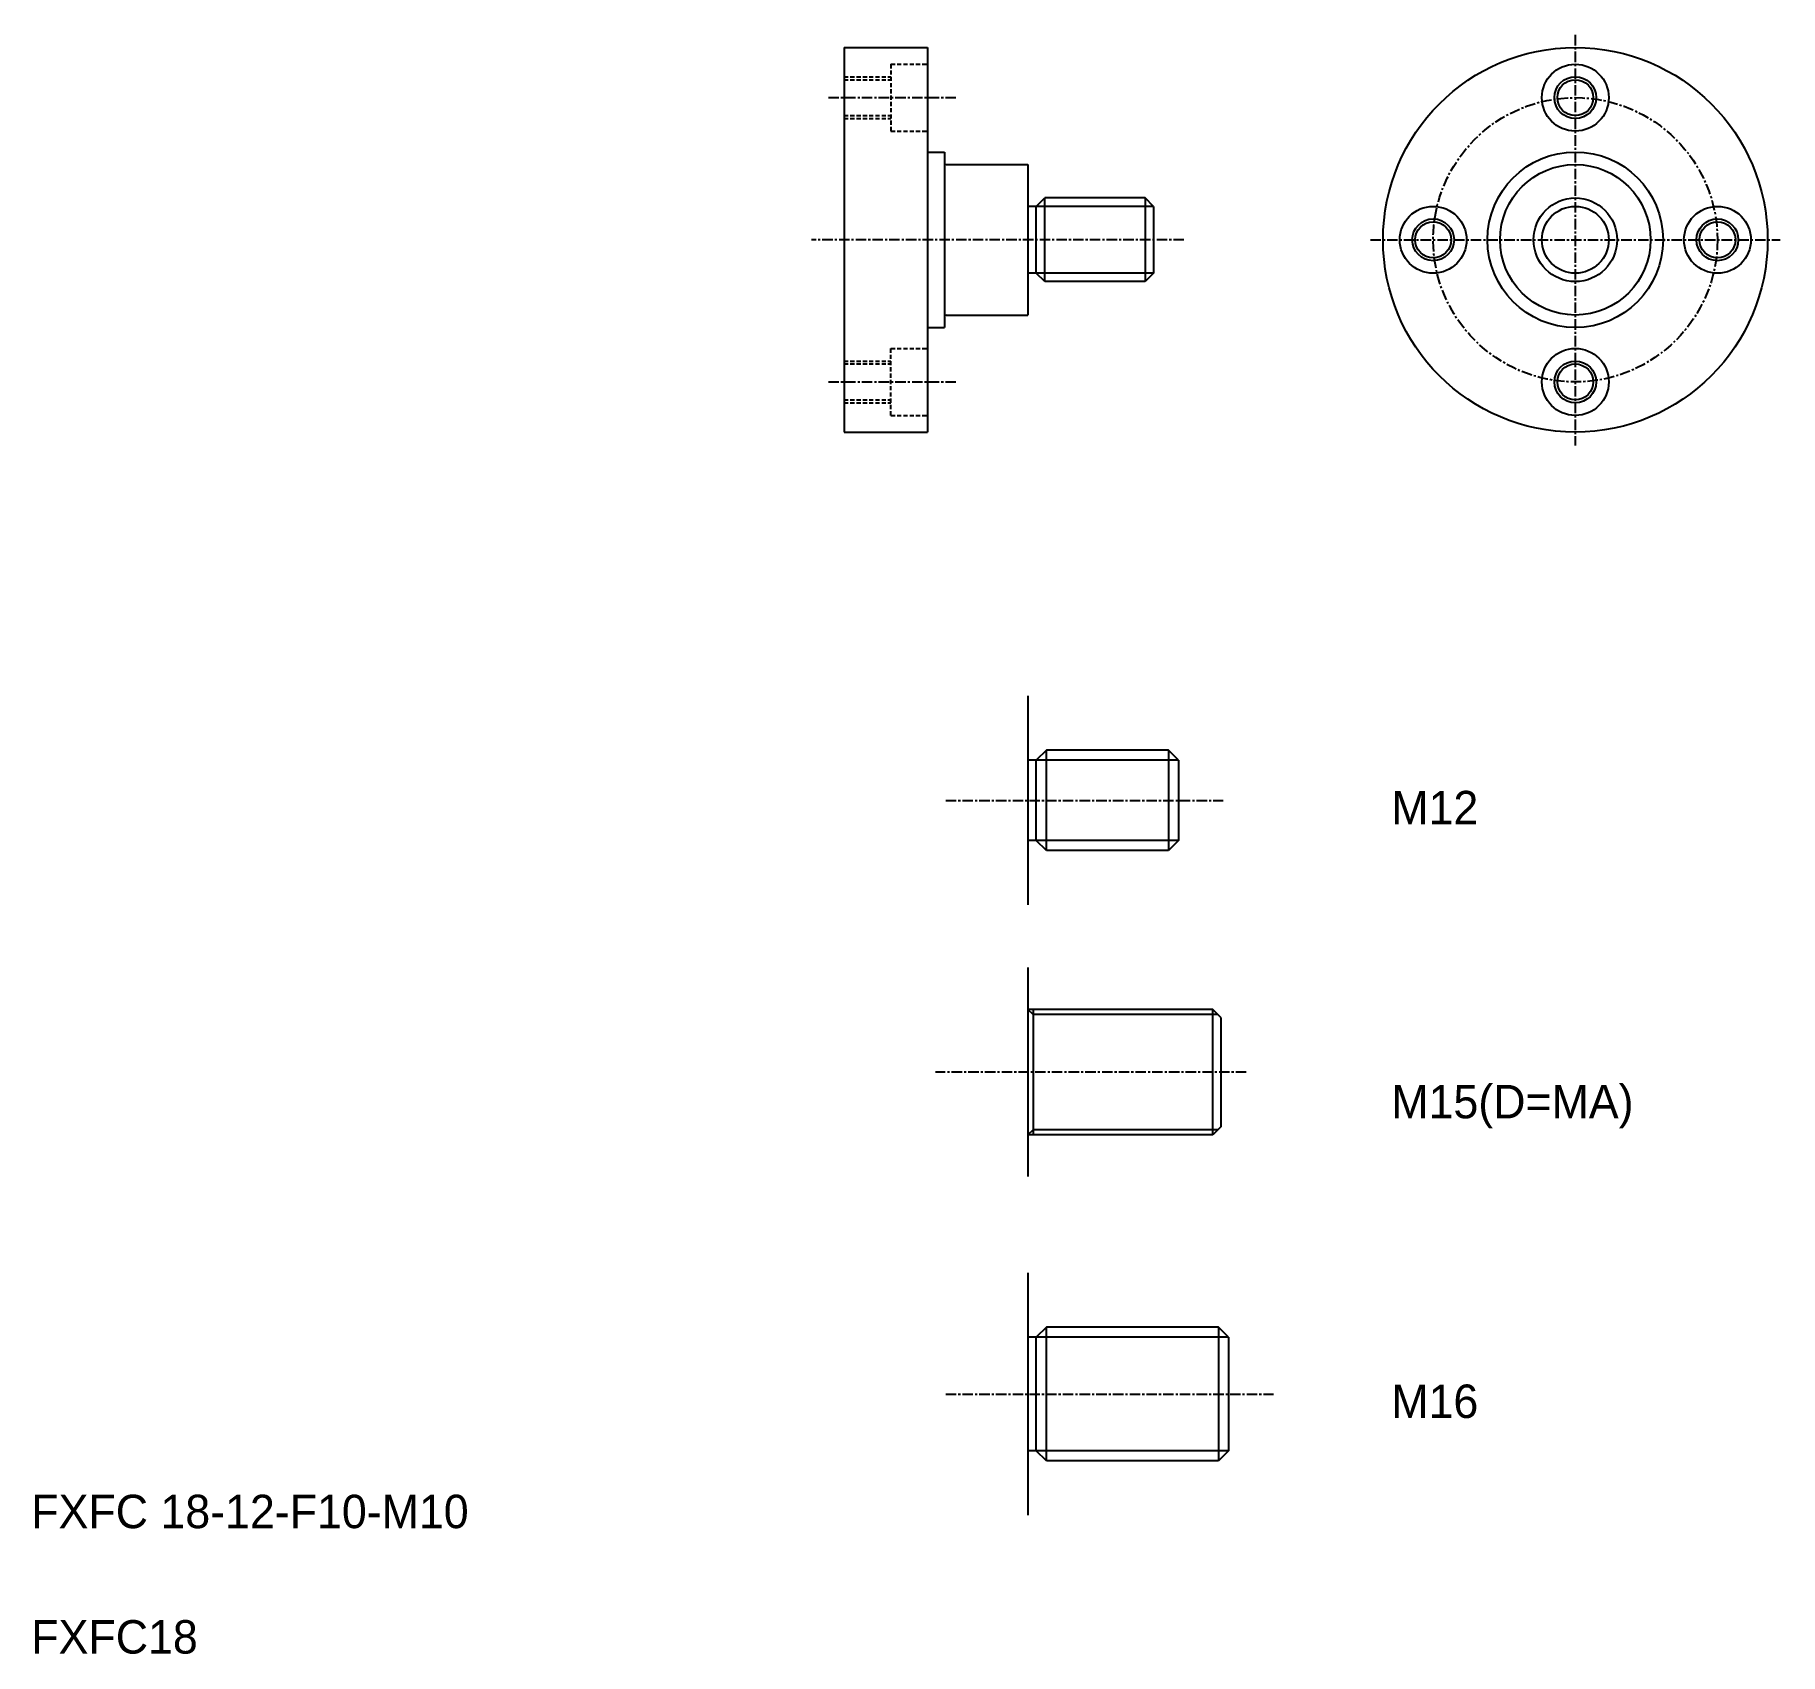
# Model space of a CAD drawing. Extents: x 24 to 232, y -7 to 186.
import ezdxf

# ---------------------------------------------------------------- set-up
doc = ezdxf.new("R2010")
doc.units = 0
doc.linetypes.add('CENTER', pattern=[2, 1.25, -0.25, 0.25, -0.25])
doc.linetypes.add('DASHED', pattern=[0.75, 0.5, -0.25])
doc.layers.get('0').update_dxf_attribs({"linetype": 'CONTINUOUS'})
doc.layers.add('CENTER', color=1, linetype='CENTER')

msp = doc.modelspace()

# ---------------------------------------------------------------- linework, layer by layer
at = {"color": 7, "linetype": 'CONTINUOUS'}
for p, q in [((120.42, 184.84), (120.42, 138.84)), ((120.42, 184.84), (130.42, 184.84)), ((130.42, 184.84), (130.42, 138.84)), ((130.42, 172.84), (130.42, 172.84)), ((130.42, 172.34), (132.42, 172.34)), ((132.42, 172.34), (132.42, 151.34)), ((132.62, 170.84), (142.42, 170.84)), ((142.42, 170.84), (142.42, 152.84)), ((143.42, 165.84), (142.42, 165.84)), ((142.42, 165.84), (142.42, 157.84)), ((143.42, 165.84), (144.42, 166.84)), ((143.42, 157.84), (143.42, 165.84)), ((156.42, 166.84), (144.42, 166.84)), ((144.42, 156.84), (144.42, 166.84)), ((156.42, 166.84), (156.42, 156.84)), ((157.42, 165.84), (156.42, 166.84)), ((157.42, 165.84), (157.42, 157.84)), ((130.42, 161.84), (130.42, 161.84)), ((143.42, 157.84), (142.42, 157.84)), ((144.42, 156.84), (143.42, 157.84)), ((156.42, 156.84), (144.42, 156.84)), ((157.42, 157.84), (156.42, 156.84)), ((132.62, 152.84), (142.42, 152.84)), ((130.42, 151.34), (132.42, 151.34)), ((130.42, 150.84), (130.42, 150.84)), ((120.42, 138.84), (130.42, 138.84)), ((142.42, 107.29), (142.42, 82.29)), ((144.62, 100.79), (143.42, 99.59)), ((144.62, 88.79), (144.62, 100.79)), ((159.22, 100.79), (144.62, 100.79)), ((159.22, 100.79), (159.22, 88.79)), ((160.42, 99.59), (159.22, 100.79)), ((143.42, 99.59), (142.42, 99.59)), ((143.42, 89.99), (143.42, 99.59)), ((160.42, 99.59), (160.42, 89.99)), ((143.42, 89.99), (142.42, 89.99)), ((144.62, 88.79), (143.42, 89.99)), ((160.42, 89.99), (159.22, 88.79)), ((159.22, 88.79), (144.62, 88.79)), ((142.42, 74.8), (142.42, 49.8)), ((164.53, 69.8), (142.42, 69.8)), ((143.03, 69.8), (143.03, 54.8)), ((164.53, 54.8), (164.53, 69.8)), ((165.53, 68.8), (164.53, 69.8)), ((165.53, 55.8), (165.53, 68.8)), ((164.53, 54.8), (142.42, 54.8)), ((165.53, 55.8), (164.53, 54.8)), ((142.42, 38.29), (142.42, 9.29)), ((144.62, 31.79), (143.42, 30.59)), ((165.22, 31.79), (144.62, 31.79)), ((144.62, 15.79), (144.62, 31.79)), ((165.22, 31.79), (165.22, 15.79)), ((166.42, 30.59), (165.22, 31.79)), ((143.42, 30.59), (142.42, 30.59)), ((143.42, 16.99), (143.42, 30.59)), ((166.42, 30.59), (166.42, 16.99)), ((143.42, 16.99), (142.42, 16.99)), ((144.62, 15.79), (143.42, 16.99)), ((166.42, 16.99), (165.22, 15.79)), ((165.22, 15.79), (144.62, 15.79))]:
    msp.add_line(p, q, dxfattribs=at)
at = {"color": 3, "linetype": 'DASHED'}
for p, q in [((126.02, 182.84), (126.02, 174.84)), ((126.02, 182.84), (130.42, 182.84)), ((120.42, 181.34), (126.02, 181.34)), ((120.42, 180.99), (126.02, 180.99)), ((120.42, 176.69), (126.02, 176.69)), ((120.42, 176.34), (126.02, 176.34)), ((126.02, 174.84), (130.42, 174.84)), ((126.02, 148.84), (130.42, 148.84)), ((126.02, 140.84), (126.02, 148.84)), ((120.42, 147.34), (126.02, 147.34)), ((120.42, 146.99), (126.02, 146.99)), ((120.42, 142.69), (126.02, 142.69)), ((120.42, 142.34), (126.02, 142.34)), ((126.02, 140.84), (130.42, 140.84))]:
    msp.add_line(p, q, dxfattribs=at)
at = {"color": 3, "linetype": 'CONTINUOUS'}
for p, q in [((157.42, 165.84), (143.42, 165.84)), ((157.42, 157.84), (143.42, 157.84)), ((160.42, 99.59), (143.42, 99.59)), ((160.42, 89.99), (143.42, 89.99)), ((143.03, 69.18), (142.42, 69.8)), ((165.15, 69.18), (143.03, 69.18)), ((143.03, 55.41), (142.42, 54.8)), ((165.15, 55.41), (143.03, 55.41)), ((166.42, 30.59), (143.42, 30.59)), ((166.42, 16.99), (143.42, 16.99))]:
    msp.add_line(p, q, dxfattribs=at)
at = {"color": 7, "linetype": 'CONTINUOUS'}
for centre, radius in [((207.89, 161.84), 23), ((207.89, 178.84), 4), ((207.89, 178.84), 2.15), ((207.89, 161.84), 10.5), ((207.89, 161.84), 9), ((190.89, 161.84), 4), ((207.89, 161.84), 5), ((224.89, 161.84), 4), ((190.89, 161.84), 2.15), ((224.89, 161.84), 2.15), ((207.89, 144.84), 4), ((207.89, 144.84), 2.15)]:
    msp.add_circle(centre, radius, dxfattribs=at)
at = {"color": 3, "linetype": 'CONTINUOUS'}
for centre, radius in [((207.89, 178.84), 2.5), ((207.89, 161.84), 4), ((190.89, 161.84), 2.5), ((224.89, 161.84), 2.5), ((207.89, 144.84), 2.5)]:
    msp.add_circle(centre, radius, dxfattribs=at)
at = {"color": 7, "linetype": 'CONTINUOUS'}
for centre, start, end in [((132.62, 171.04), 180, 270), ((132.62, 152.64), 90, 180)]:
    msp.add_arc(centre, 0.2, start, end, dxfattribs=at)
at = {"layer": 'CENTER', "color": 1, "linetype": 'CENTER'}
for p, q in [((207.89, 186.34), (207.89, 137.22)), ((118.55, 178.84), (133.78, 178.84)), ((161.07, 161.84), (116.54, 161.84)), ((183.39, 161.84), (232.39, 161.84)), ((118.55, 144.84), (133.78, 144.84)), ((132.59, 94.79), (165.78, 94.79)), ((168.53, 62.3), (131.35, 62.3)), ((132.59, 23.79), (171.78, 23.79))]:
    msp.add_line(p, q, dxfattribs=at)
msp.add_circle((207.89, 161.84), 17, dxfattribs=at)

# ---------------------------------------------------------------- texts
at = {"color": 7, "linetype": 'CONTINUOUS'}
for s, p in [('M12', (185.88, 91.93)), ('M15(D=MA)', (185.88, 56.77)), ('M16', (185.88, 20.93)), ('FXFC 18-12-F10-M10', (23.2, 7.75)), ('FXFC18', (23.2, -7.25))]:
    msp.add_text(s, height=4, dxfattribs=at).set_placement(p)

doc.saveas('drawing.dxf')
